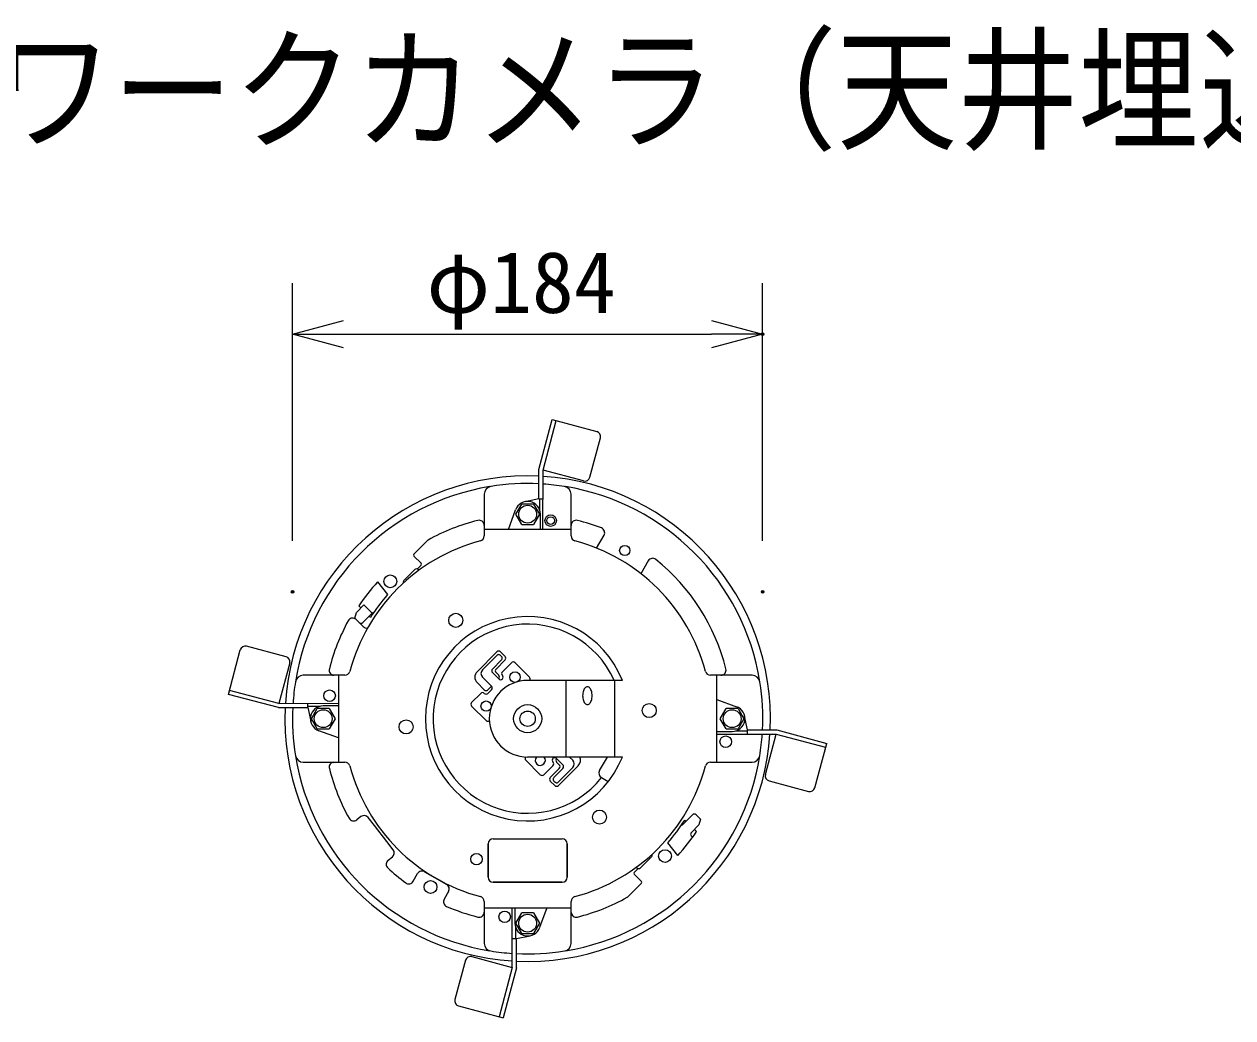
# Model space of a CAD drawing. Units: millimetres, scale not verified. Extents: x -63 to 63, y -57 to 57.
# Drawn here: x -20.06 to 27.23, y 18.53 to 57.41 of the extents above; entities that cross this region are included whole.
import ezdxf
from ezdxf.enums import TextEntityAlignment as Align

# ---------------------------------------------------------------- set-up
doc = ezdxf.new("R2010")
doc.units = ezdxf.units.MM
doc.header["$LTSCALE"] = 0.190236
doc.header["$PDMODE"] = 32
doc.header["$PDSIZE"] = 0.0951
for name, color, linetype in [('0-0_MOJI1', 2, 'Continuous'), ('0-3_GAIKEI', 1, 'Continuous'), ('0-4_SUNPO', 3, 'Continuous'), ('0-5_DEFPOINTS', 7, 'Continuous')]:
    doc.layers.add(name, color=color, linetype=linetype)
doc.styles.add('ＭＳ ゴシック', font='')
doc.styles.get('ＭＳ ゴシック').set_extended_font_data('MS Gothic')

# ---------------------------------------------------------------- blocks, each defined once
blk = doc.blocks.new('_OPEN30')
at = {"layer": '0-5_DEFPOINTS'}
blk.add_line((0, 0), (-1, 0), dxfattribs=at)
blk.add_lwpolyline([(-1, 0.26795), (0, 0), (-1, -0.26795)], dxfattribs=at)

msp = doc.modelspace()

# ---------------------------------------------------------------- linework, layer by layer
at = {"layer": '0-3_GAIKEI', "color": 7}
for p, q in [((0.0837, 39.9849), (0.6077, 41.9369)), ((0.6077, 41.9369), (2.3462, 41.4702)), ((2.0727, 39.6799), (2.4875, 41.2252)), ((1.8277, 39.5386), (0.2437, 39.9638)), ((-12.0619, 31.188), (-11.6008, 32.9279)), ((-9.8096, 32.6601), (-11.3563, 33.07)), ((-9.6675, 32.4156), (-10.0876, 30.8303)), ((-10.1083, 30.6702), (-12.0619, 31.188)), ((9.3929, 29.7945), (11.3449, 29.2708)), ((8.9468, 28.0506), (9.3717, 29.6345)), ((9.3717, 29.6345), (11.3034, 29.1163)), ((10.8785, 27.5323), (11.3449, 29.2708)), ((9.0881, 27.8056), (10.6335, 27.391)), ((-2.5412, 20.9306), (-0.957, 20.5061)), ((-2.7861, 20.7892), (-3.2002, 19.2437)), ((-0.797, 20.4851), (-1.3201, 18.5329)), ((-3.0588, 18.9987), (-1.3201, 18.5329))]:
    msp.add_line(p, q, dxfattribs=at)
at = {"layer": '0-3_GAIKEI'}
for p, q in [((0.2437, 39.9638), (0.7622, 41.8954)), ((0.0832, 38.8349), (0.0837, 39.9849)), ((0.2427, 37.6348), (0.2437, 39.9638)), ((-2.057, 39.0243), (-2.057, 37.387)), ((0.0832, 38.8349), (-0.4567, 38.7251)), ((0.0832, 38.8349), (0.2432, 38.8348)), ((0.123, 38.372), (0.1232, 38.8349)), ((1.343, 37.387), (1.343, 39.0243)), ((-1.107, 37.6351), (-0.827, 38.4058)), ((-0.8189, 38.2351), (-0.588, 38.6351)), ((-0.1261, 38.6351), (-0.588, 38.6351)), ((-0.1261, 38.6351), (0.1049, 38.2351)), ((-0.588, 37.8351), (-0.8189, 38.2351)), ((-0.588, 37.8351), (-0.1261, 37.8351)), ((0.1049, 38.2351), (-0.1261, 37.8351)), ((0.143, 37.6351), (0.143, 38.2351)), ((1.343, 37.6351), (-2.057, 37.6351)), ((2.3413, 36.9088), (2.6305, 37.4097)), ((-4.8118, 36.6698), (-4.277, 37.2046)), ((-4.529, 36.3162), (-4.8118, 36.599)), ((-5.2007, 35.6444), (-4.7765, 36.0687)), ((-4.6704, 36.1041), (-4.529, 36.2455)), ((-4.635, 36.0687), (-4.6081, 36.0418)), ((4.3626, 36.4097), (4.0732, 35.9084)), ((-6.2273, 35.5884), (-5.8369, 35.0888)), ((-7.0604, 34.3929), (-6.7634, 34.6899)), ((-6.8836, 34.5696), (-6.9629, 34.6489)), ((-6.4382, 34.3646), (-6.7634, 34.6899)), ((-7.1202, 34.1698), (-7.0604, 34.3929)), ((-6.7917, 33.8413), (-7.1202, 34.1698)), ((-6.8059, 33.9969), (-6.4382, 34.3646)), ((-6.512, 34.198), (-6.5584, 34.2444)), ((-2.3369, 32.0736), (-1.5591, 32.8514)), ((-2.1248, 32.1443), (-1.5521, 32.7169)), ((-1.4177, 32.8514), (-1.2409, 32.6746)), ((-1.3823, 32.6746), (-1.4177, 32.71)), ((-1.7359, 32.1796), (-1.3754, 32.5401)), ((-1.2409, 32.5332), (-1.5945, 32.1796)), ((-1.347, 32.0736), (-0.9934, 32.4271)), ((-0.852, 32.4271), (-0.2863, 31.8614)), ((-7.509, 31.9351), (-9.1462, 31.9351)), ((-7.757, 31.9351), (-7.757, 28.5351)), ((-2.1248, 31.8614), (-1.7712, 31.5079)), ((-1.7359, 32.0382), (-1.4884, 31.7907)), ((-1.5945, 32.0382), (-1.4884, 31.9321)), ((3.3511, 31.7351), (-0.357, 31.7351)), ((1.143, 31.7351), (1.143, 28.7351)), ((3.043, 31.7351), (3.043, 28.7351)), ((8.4322, 31.9351), (6.7949, 31.9351)), ((7.043, 28.5351), (7.043, 31.9351)), ((7.2531, 31.9458), (7.208, 31.9354)), ((-10.0876, 30.8303), (-12.0209, 31.3426)), ((-2.5491, 30.8715), (-2.1955, 31.225)), ((-2.0541, 31.3664), (-2.3369, 31.6493)), ((-1.7712, 31.5079), (-1.9127, 31.3664)), ((-1.9127, 31.225), (-1.7712, 31.3664)), ((1.8021, 31.2337), (1.7964, 31.1849)), ((1.8113, 31.2805), (1.8021, 31.2337)), ((1.824, 31.3243), (1.8113, 31.2805)), ((1.8399, 31.3643), (1.824, 31.3243)), ((1.8587, 31.3996), (1.8399, 31.3643)), ((1.8799, 31.4295), (1.8587, 31.3996)), ((1.9032, 31.4534), (1.8799, 31.4295)), ((1.9281, 31.4709), (1.9032, 31.4534)), ((1.954, 31.4815), (1.9281, 31.4709)), ((1.9312, 31.4709), (1.9296, 31.4715)), ((1.9805, 31.4851), (1.954, 31.4815)), ((2.0069, 31.4815), (1.9805, 31.4851)), ((2.0329, 31.4709), (2.0069, 31.4815)), ((2.0577, 31.4534), (2.0329, 31.4709)), ((2.081, 31.4295), (2.0577, 31.4534)), ((2.1022, 31.3996), (2.081, 31.4295)), ((2.121, 31.3643), (2.1022, 31.3996)), ((2.1369, 31.3243), (2.121, 31.3643)), ((2.1496, 31.2805), (2.1369, 31.3243)), ((2.1589, 31.2337), (2.1496, 31.2805)), ((2.1645, 31.1849), (2.1589, 31.2337)), ((-10.0876, 30.8303), (-7.757, 30.8367)), ((-8.9583, 30.6734), (-8.9587, 30.8334)), ((-7.7587, 30.8367), (-7.7584, 30.7351)), ((1.7964, 31.1849), (1.7945, 31.1351)), ((1.7945, 31.1351), (1.7964, 31.0853)), ((1.7964, 31.0853), (1.8021, 31.0365)), ((1.8021, 31.0365), (1.8113, 30.9897)), ((1.8113, 30.9897), (1.824, 30.9459)), ((1.824, 30.9459), (1.8399, 30.9059)), ((1.8399, 30.9059), (1.8587, 30.8706)), ((1.8587, 30.8706), (1.8799, 30.8406)), ((1.8799, 30.8406), (1.9032, 30.8167)), ((1.9032, 30.8167), (1.9281, 30.7993)), ((1.9281, 30.7993), (1.954, 30.7886)), ((1.9296, 30.7986), (1.9312, 30.7993)), ((1.954, 30.7886), (1.9805, 30.7851)), ((1.9805, 30.7851), (2.0069, 30.7886)), ((2.0069, 30.7886), (2.0329, 30.7993)), ((2.0329, 30.7993), (2.0577, 30.8167)), ((2.0577, 30.8167), (2.081, 30.8406)), ((2.081, 30.8406), (2.1022, 30.8706)), ((2.1022, 30.8706), (2.121, 30.9059)), ((2.121, 30.9059), (2.1369, 30.9459)), ((2.1369, 30.9459), (2.1496, 30.9897)), ((2.1496, 30.9897), (2.1589, 31.0365)), ((2.1589, 31.0365), (2.1645, 31.0853)), ((2.1664, 31.1351), (2.1645, 31.1849)), ((2.1645, 31.0853), (2.1664, 31.1351)), ((7.043, 30.9851), (7.8137, 30.705)), ((-10.1083, 30.6702), (-8.9583, 30.6734)), ((-8.4955, 30.7147), (-8.9584, 30.7134)), ((-8.9583, 30.6734), (-8.8467, 30.1338)), ((-8.8189, 30.2351), (-8.588, 30.6351)), ((-8.1261, 30.6351), (-8.588, 30.6351)), ((-7.757, 30.7351), (-8.357, 30.7351)), ((-1.9834, 30.1644), (-2.5491, 30.73)), ((7.1811, 30.2351), (7.412, 30.6351)), ((7.8739, 30.6351), (7.412, 30.6351)), ((7.8739, 30.6351), (8.1049, 30.2351)), ((8.2428, 29.7949), (8.1329, 30.3348)), ((-8.588, 29.8351), (-8.8189, 30.2351)), ((-8.588, 29.8351), (-8.1261, 29.8351)), ((7.412, 29.8351), (7.1811, 30.2351)), ((7.412, 29.8351), (7.8739, 29.8351)), ((8.1049, 30.2351), (7.8739, 29.8351)), ((8.2428, 29.6349), (8.2428, 29.7949)), ((8.2428, 29.7949), (9.3929, 29.7945)), ((-7.757, 29.4851), (-8.5278, 29.7651)), ((7.0428, 29.6353), (9.3717, 29.6345)), ((7.043, 29.7351), (7.643, 29.7351)), ((7.7801, 29.755), (8.2428, 29.7549)), ((-9.1462, 28.5351), (-7.509, 28.5351)), ((-7.9671, 28.5243), (-7.9206, 28.5351)), ((0.1379, 28.043), (-0.4277, 28.6087)), ((3.3511, 28.7351), (-0.357, 28.7351)), ((0.6329, 28.3966), (0.2794, 28.043)), ((0.7743, 28.6794), (1.0218, 28.4319)), ((0.8804, 28.4319), (0.7743, 28.538)), ((1.6229, 28.3966), (0.8451, 27.6188)), ((1.2844, 28.7351), (1.4107, 28.6087)), ((2.4558, 28.207), (2.7607, 28.7351)), ((3.3486, 28.7307), (3.3411, 28.7351)), ((6.7949, 28.5351), (8.4322, 28.5351)), ((0.5269, 27.937), (0.8804, 28.2905)), ((0.6613, 27.93), (1.0218, 28.2905)), ((1.4107, 28.3259), (0.8381, 27.7532)), ((2.529, 27.9338), (2.7966, 27.7792)), ((0.7036, 27.6188), (0.5269, 27.7956)), ((0.6683, 27.7956), (0.7036, 27.7602)), ((0.7036, 27.7602), (0.7207, 27.7462)), ((0.8223, 27.7409), (0.8381, 27.7532)), ((-6.8828, 26.4056), (-7.046, 26.2781)), ((-6.3558, 26.0559), (-6.602, 26.3711)), ((-5.8633, 25.4255), (-6.3558, 26.0559)), ((5.7241, 26.1056), (6.0918, 26.4733)), ((5.7979, 26.2722), (5.8443, 26.2258)), ((6.0494, 25.7803), (6.3464, 26.0773)), ((6.2332, 26.4733), (6.4061, 26.3004)), ((6.4061, 26.3004), (6.3464, 26.0773)), ((6.1696, 25.9005), (6.2488, 25.8213)), ((-5.617, 25.1103), (-5.8633, 25.4255)), ((-1.907, 24.0351), (-1.907, 25.3351)), ((-1.907, 25.3351), (-1.907, 24.0351)), ((-1.707, 25.5351), (0.993, 25.5351)), ((1.193, 25.3351), (1.193, 24.0351)), ((1.193, 24.0351), (1.193, 25.3351)), ((5.5133, 24.8817), (5.1229, 25.3814)), ((-5.8147, 24.7021), (-5.6515, 24.8296)), ((4.4867, 24.8257), (4.0624, 24.4014)), ((-4.8372, 23.8752), (-4.6633, 24.1765)), ((-4.39, 24.2497), (-3.524, 23.7497)), ((3.9563, 24.3661), (3.8149, 24.2247)), ((3.8149, 24.1539), (4.0978, 23.8711)), ((3.8941, 24.4283), (3.921, 24.4014)), ((0.993, 23.8351), (-1.707, 23.8351)), ((-1.707, 23.8351), (0.993, 23.8351)), ((4.0978, 23.8004), (3.5629, 23.2655)), ((-3.4508, 23.4765), (-3.6248, 23.1752)), ((-2.057, 23.0831), (-2.057, 21.4459)), ((-2.057, 22.8351), (1.343, 22.8351)), ((-0.957, 20.5061), (-0.957, 22.8351)), ((-0.857, 22.8351), (-0.857, 22.2351)), ((0.393, 22.8351), (0.1129, 22.0643)), ((1.343, 21.4459), (1.343, 23.0831)), ((-0.8189, 22.2351), (-0.588, 22.6351)), ((-0.588, 21.8351), (-0.8189, 22.2351)), ((-0.1261, 22.6351), (-0.588, 22.6351)), ((-0.1261, 22.6351), (0.1049, 22.2351)), ((0.1049, 22.2351), (-0.1261, 21.8351)), ((1.3537, 22.625), (1.343, 22.6715)), ((-0.837, 22.098), (-0.837, 21.6351)), ((-0.588, 21.8351), (-0.1261, 21.8351)), ((-0.797, 20.4851), (-0.797, 21.6351)), ((-0.957, 20.5061), (-1.4747, 18.5743))]:
    msp.add_line(p, q, dxfattribs=at)
for points in [[(-1.4177, 32.71), (-1.4348, 32.7239), (-1.4547, 32.7343), (-1.4759, 32.7402), (-1.4968, 32.7412), (-1.5175, 32.7376), (-1.5364, 32.7292), (-1.5521, 32.7169)], [(-1.3754, 32.5401), (-1.3631, 32.5559), (-1.3547, 32.5748), (-1.351, 32.5955), (-1.3521, 32.6164), (-1.358, 32.6376), (-1.3683, 32.6575), (-1.3823, 32.6746)], [(-8.1261, 30.6351), (-7.8952, 30.2351), (-8.1261, 29.8351)], [(0.6613, 27.93), (0.649, 27.9143), (0.6407, 27.8953), (0.637, 27.8747), (0.6381, 27.8537), (0.6439, 27.8326), (0.6543, 27.8127), (0.6683, 27.7956)], [(0.7207, 27.7462), (0.7407, 27.7358), (0.7618, 27.73), (0.7828, 27.7289), (0.8034, 27.7326), (0.8223, 27.7409)], [(-0.957, 21.6351), (-0.797, 21.6351), (-0.2571, 21.7451)]]:
    msp.add_lwpolyline(points, dxfattribs=at)
for centre, radius in [((-0.357, 38.2351), 0.35), ((0.543, 37.9851), 0.225), ((0.543, 37.9851), 0.15), ((3.443, 36.8169), 0.2), ((-5.731, 35.6091), 0.25), ((-3.1688, 34.084), 0.275), ((-0.852, 31.8614), 0.205), ((-8.107, 31.1351), 0.225), ((-1.9834, 30.73), 0.2), ((-0.357, 30.2351), 0.55), ((4.3988, 30.5552), 0.275), ((-8.357, 30.2351), 0.35), ((-0.357, 30.2351), 0.3), ((7.643, 30.2351), 0.35), ((-5.1129, 29.915), 0.275), ((7.393, 29.3351), 0.225), ((2.4548, 26.3861), 0.275), ((5.017, 24.8611), 0.25), ((-2.357, 24.741), 0.225), ((-4.157, 23.6533), 0.25), ((-1.257, 22.4851), 0.225), ((-0.357, 22.2351), 0.35)]:
    msp.add_circle(centre, radius, dxfattribs=at)
at = {"layer": '0-3_GAIKEI', "color": 7}
for centre, radius, start, end in [((2.2943, 41.2771), 0.2, 344.97474, 74.97474), ((-0.357, 30.2351), 9.4965, 87.33947, 176.4005), ((-0.357, 30.2351), 9.4965, 357.34066, 86.37197), ((1.8795, 39.7318), 0.2, 254.97474, 344.97474), ((-11.4075, 32.8767), 0.2, 75.15803, 165.15803), ((-9.8609, 32.4668), 0.2, 345.15803, 75.15803), ((-0.357, 30.2351), 9.4965, 177.36857, 266.37613), ((-0.357, 30.2351), 9.4965, 267.34318, 356.37315), ((9.14, 27.9987), 0.2, 164.98235, 254.98235), ((10.6853, 27.5841), 0.2, 254.98235, 344.98235), ((-2.5929, 20.7374), 0.2, 75, 165), ((-3.007, 19.1919), 0.2, 165, 255)]:
    msp.add_arc(centre, radius, start, end, dxfattribs=at)
at = {"layer": '0-3_GAIKEI'}
for centre, radius, start, end in [((-0.357, 30.2351), 9.2, 99.22638, 170.94949), ((-1.757, 39.0243), 0.3, 99.05041, 180), ((-0.357, 30.2351), 9.2, 87.25514, 99.05041), ((-0.357, 30.2351), 9.2, 80.94959, 86.25646), ((1.043, 39.0243), 0.3, 0, 80.94959), ((-0.357, 30.2351), 9.2, 9.05051, 80.77362), ((-0.357, 38.2351), 0.5, 0, 160.03092), ((-0.357, 30.2351), 8, 104.09851, 119.15951), ((-2.257, 37.8001), 0.2, 0, 104.09851), ((1.543, 37.8001), 0.2, 75.90149, 180), ((-0.357, 30.2351), 8, 68.84988, 75.90149), ((-2.257, 37.387), 0.2, 284.87771, 0), ((1.543, 37.387), 0.2, 180, 255.12229), ((2.4573, 37.5097), 0.2, 330, 68.84988), ((-0.357, 30.2351), 7.2, 104.87771, 165.12229), ((-4.2063, 37.1339), 0.1, 119.15951, 135), ((-0.357, 30.2351), 7.2, 14.87771, 75.12229), ((-4.7765, 36.6344), 0.05, 135, 225), ((4.5358, 36.3097), 0.2, 51.15012, 150), ((-0.357, 30.2351), 8, 14.09851, 51.15012), ((-4.7057, 35.998), 0.1, 45, 135), ((-4.635, 36.0687), 0.05, 135, 150.80839), ((-4.5643, 36.2808), 0.05, 315, 45), ((-0.357, 30.2351), 7.9448, 137.63705, 146.25042), ((-5.13, 35.5737), 0.1, 135, 201.25558), ((-0.357, 30.2351), 7.3204, 138.46795, 147.22426), ((-0.357, 30.2351), 8, 151.38267, 165.90149), ((-7.2042, 33.9709), 0.2, 61.37507, 151.38267), ((-6.4028, 34.3292), 0.05, 75.35081, 135), ((-0.357, 30.2351), 4, 22.02431, 337.97569), ((-6.8766, 34.0676), 0.1, 225, 315), ((-6.6503, 33.9827), 0.2, 225, 279.02003), ((-0.357, 30.2351), 3.7, 23.97902, 321.45138), ((-1.4884, 32.7807), 0.1, 45, 135), ((-1.3116, 32.6039), 0.1, 315, 45), ((-7.9221, 32.1351), 0.2, 165.90149, 264.98757), ((-1.6652, 32.1089), 0.1, 135, 225), ((-1.5238, 32.1089), 0.1, 135, 225), ((-0.9227, 32.3564), 0.1, 45, 135), ((7.208, 32.1351), 0.2, 270, 14.09851), ((-9.1462, 31.6351), 0.3, 90, 170.94959), ((-7.957, 31.7366), 0.2, 83.61914, 84.98757), ((-7.509, 32.1351), 0.2, 270, 345.12229), ((-2.1248, 31.8614), 0.3, 135, 225), ((-1.9834, 32.0028), 0.2, 135, 225), ((-0.357, 30.2351), 1.5, 90, 270), ((-1.4177, 31.8614), 0.1, 225, 45), ((-1.5591, 31.8614), 0.1, 315, 45), ((-1.2763, 32.0028), 0.1, 135, 225), ((-0.357, 31.7907), 0.1, 326.19631, 45), ((6.7949, 32.1351), 0.2, 194.87771, 270), ((-0.357, 30.2351), 7.8, 12.63352, 12.66945), ((8.4322, 31.6351), 0.3, 9.05041, 90), ((-0.357, 30.2351), 9.2, 170.94959, 176.28), ((-2.1248, 31.1543), 0.1, 45, 135), ((-1.9834, 31.4372), 0.1, 225, 315), ((-1.9834, 31.2957), 0.1, 225, 315), ((-1.842, 31.4372), 0.1, 315, 45), ((-0.357, 30.2351), 9.2, 357.25612, 9.05041), ((-2.4784, 30.8008), 0.1, 135, 225), ((-0.357, 30.2351), 9.2, 177.27882, 189.05041), ((-8.357, 30.2351), 0.5, 90, 250.03092), ((7.643, 30.2351), 0.5, 270, 70.03092), ((-1.9127, 30.2351), 0.1, 225, 305.34805), ((-0.357, 30.2351), 9.2, 350.94959, 356.25744), ((-0.357, 30.2351), 9.2, 189.05051, 260.77362), ((-9.1462, 28.8351), 0.3, 189.05041, 270), ((-7.9221, 28.3351), 0.2, 95.01243, 194.09851), ((-0.357, 30.2351), 7.8, 192.62941, 192.66945), ((-7.509, 28.3351), 0.2, 14.87771, 90), ((-0.357, 30.2351), 7.2, 194.87771, 255.12229), ((-0.357, 28.6794), 0.1, 144.65195, 225), ((0.1379, 28.6087), 0.2, 140.82227, 315), ((0.1379, 28.6087), 0.2, 315, 39.17773), ((0.7036, 28.6087), 0.1, 45, 225), ((0.5622, 28.4673), 0.1, 315, 45), ((0.8451, 28.6087), 0.1, 135, 225), ((0.8097, 28.3612), 0.1, 315, 45), ((0.9511, 28.3612), 0.1, 315, 45), ((-0.357, 30.2351), 9.2, 279.22638, 350.94949), ((1.2693, 28.4673), 0.2, 315, 45), ((-0.357, 30.2351), 7.2, 284.87771, 345.12229), ((1.4107, 28.6087), 0.3, 315, 24.90734), ((6.7949, 28.3351), 0.2, 90, 165.12229), ((8.4322, 28.8351), 0.3, 270, 350.94959), ((-0.357, 30.2351), 8, 194.09851, 209.15012), ((0.2087, 28.1138), 0.1, 225, 315), ((0.5976, 27.8663), 0.1, 135, 225), ((2.629, 28.107), 0.2, 150, 240), ((0.7743, 27.6895), 0.1, 225, 315), ((6.1625, 26.4025), 0.1, 45, 135), ((-7.1691, 26.4357), 0.2, 209.15012, 308), ((-6.7596, 26.248), 0.2, 38, 128), ((-0.357, 30.2351), 7.3204, 318.46795, 327.22426), ((5.6534, 26.1763), 0.1, 277.57031, 315), ((-0.357, 30.2351), 7.9448, 317.63705, 326.25042), ((6.1201, 25.7096), 0.1, 135, 259.44514), ((-5.7746, 24.9872), 0.2, 308, 38), ((-1.707, 25.3351), 0.2, 90, 180), ((-1.707, 25.3351), 0.2, 90, 180), ((0.993, 25.3351), 0.2, 0, 90), ((0.993, 25.3351), 0.2, 0, 90), ((-5.6916, 24.5445), 0.2, 128, 226.84988), ((4.416, 24.8964), 0.1, 315, 21.25558), ((-0.357, 30.2351), 8, 226.84988, 233.37419), ((-4.49, 24.0765), 0.2, 60, 150), ((-4.157, 23.6533), 0.6, 106.28026, 108.10719), ((3.8503, 24.1893), 0.05, 135, 225), ((3.9917, 24.4721), 0.1, 225, 315), ((3.921, 24.4014), 0.05, 315, 330.80839), ((-5.0104, 23.9752), 0.2, 233.37419, 330), ((-4.157, 23.6533), 0.45, 85.21072, 87.10754), ((-4.157, 23.6533), 0.45, 32.89246, 34.76197), ((-4.157, 23.6533), 0.6, 11.89282, 13.77349), ((-3.624, 23.5765), 0.2, 330, 60), ((-1.707, 24.0351), 0.2, 180, 270), ((-1.707, 24.0351), 0.2, 180, 270), ((0.993, 24.0351), 0.2, 270, 0), ((0.993, 24.0351), 0.2, 270, 0), ((4.0624, 23.8357), 0.05, 315, 45), ((-3.4516, 23.0752), 0.2, 150, 246.62581), ((-2.257, 23.0831), 0.2, 0, 75.12229), ((1.543, 23.0831), 0.2, 104.87771, 180), ((-0.357, 30.2351), 8, 284.09851, 299.15951), ((3.4922, 23.3363), 0.1, 299.15951, 315), ((-0.357, 30.2351), 8, 246.62581, 255.90149), ((-2.257, 22.67), 0.2, 255.90149, 0), ((-0.357, 22.2351), 0.5, 180, 340.03092), ((1.543, 22.67), 0.2, 185.01243, 284.09851), ((-0.357, 30.2351), 7.8, 282.62941, 282.66945), ((-1.757, 21.4459), 0.3, 180, 260.94959), ((1.043, 21.4459), 0.3, 279.05041, 0), ((-0.357, 30.2351), 9.2, 260.94959, 266.2597), ((-0.357, 30.2351), 9.2, 267.25841, 279.05041)]:
    msp.add_arc(centre, radius, start, end, dxfattribs=at)
at = {"layer": '0-4_SUNPO'}
for p, q in [((-9.557, 37.1989), (-9.557, 47.2802)), ((8.8379, 37.1989), (8.8379, 47.2802)), ((-7.557, 45.2802), (6.8379, 45.2802))]:
    msp.add_line(p, q, dxfattribs=at)
at = {"layer": '0-5_DEFPOINTS'}
for p in [(8.8379, 45.2802), (-9.557, 35.1989), (8.8379, 35.1989)]:
    msp.add_point(p, dxfattribs=at)

# ---------------------------------------------------------------- block references
at = {"layer": '0-4_SUNPO', "xscale": 2, "yscale": 2, "rotation": 180}
msp.add_blockref('_OPEN30', (-9.557, 45.2802), dxfattribs=at)
at = {"layer": '0-4_SUNPO', "xscale": 2, "yscale": 2}
msp.add_blockref('_OPEN30', (8.8379, 45.2802), dxfattribs=at)

# ---------------------------------------------------------------- texts
at = {"layer": '0-0_MOJI1', "style": 'ＭＳ ゴシック', "width": 0.9}
msp.add_text('ネットワークカメラ（天井埋込金具付）', height=3.848, dxfattribs=at).set_placement((-35.5001, 51.7599), align=Align.BOTTOM_LEFT)
at = {"layer": '0-4_SUNPO', "style": 'ＭＳ ゴシック'}
msp.add_text('φ184', height=2.406, dxfattribs=at).set_placement((-4.313, 45.3898), align=Align.BOTTOM_LEFT)

doc.saveas('drawing.dxf')
